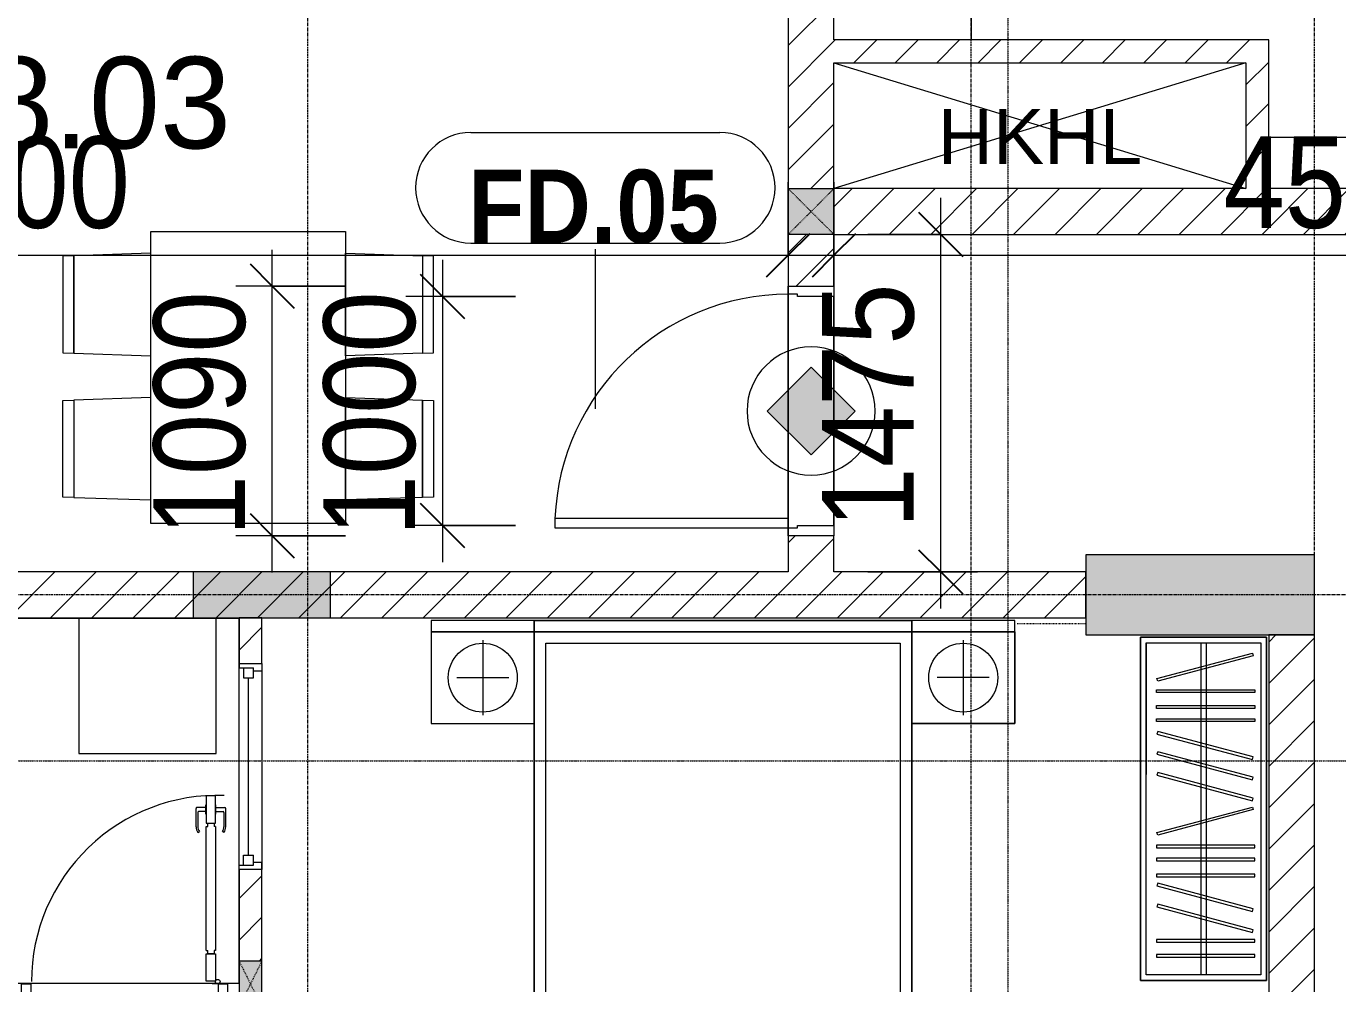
# Model space of a CAD drawing. Header units: millimetres. Extents: x 1591 to 239055, y -15958 to 83255.
# Drawn here: x 206702 to 212434, y 68238 to 72422 of the extents above; entities that cross this region are included whole.
import ezdxf

# ---------------------------------------------------------------- set-up
doc = ezdxf.new("R2010")
doc.units = ezdxf.units.MM
for name, pattern in [('Dash', [6, 3, -3]), ('Dash 1_8_', [6.35, 3.175, -3.175]), ('Dash Dot 3_16_', [7.9375, 4.7625, -1.5875, 0, -1.5875]), ('Grid Line', [22.225, 12.7, -3.175, 3.175, -3.175])]:
    doc.linetypes.add(name, pattern=pattern)
for name, color, linetype, lineweight in [('0-1', 250, 'Continuous', 5), ('0-2', 7, 'Continuous', 9), ('A-ANNO-DIMS', 211, 'Continuous', 9), ('A-ANNO-DIMS-160', 211, 'Continuous', 9), ('A-ANNO-NOTE', 131, 'Continuous', 9), ('A-AREA', 32, 'Dash 1_8_', 9), ('A-AREA-IDEN', 2, 'Continuous', 9), ('A-DETL-GENF-1', 9, 'Continuous', 9), ('A-DETL-GENF-2', 1, 'Continuous', 9), ('A-DOOR-1', 254, 'Continuous', 9), ('A-DOOR-2', 9, 'Continuous', 9), ('A-DOOR-3', 1, 'Continuous', 9), ('A-DOOR-FRAM-1', 1, 'Continuous', 9), ('A-DOOR-IDEN', 31, 'Continuous', 9), ('A-FLOR-1', 7, 'Continuous', 9), ('A-FLOR-2', 9, 'Continuous', 9), ('A-GLAZ-1', 254, 'Continuous', 9), ('A-GLAZ-2', 9, 'Continuous', 9), ('A-WALL', 113, 'Continuous', 9), ('A-WALL-1', 253, 'Continuous', 18), ('A-WALL-2', 9, 'Continuous', 9), ('A-WALL-3', 113, 'Continuous', 18), ('A-WALL-PATT-1', 10, 'Continuous', 9), ('A-WALL-PATT-2', 111, 'Continuous', 9), ('G-ANNO-SYMB-1', 111, 'Dash Dot 3_16_', 18), ('G-ANNO-TEXT-1', 7, 'Continuous', 9), ('G-IMPT-1', 254, 'Continuous', 9), ('I-FURN-1', 254, 'Continuous', 9), ('S-COLS', 52, 'Continuous', 9), ('S-COLS-1', 52, 'Continuous', 5), ('S-COLS-2', 250, 'Continuous', 18), ('S-COLS-3', 254, 'Continuous', 9), ('S-COLS-4', 253, 'Continuous', 18), ('S-COLS-5', 52, 'Continuous', 18), ('S-COLS-HDLN', 52, 'Dash', 9), ('S-COLS-HDLN-1', 9, 'Dash', 9), ('S-GRID-1', 1, 'Grid Line', 9)]:
    doc.layers.add(name, color=color, linetype=linetype, lineweight=lineweight)
doc.styles.add('Arial_11', font='arial_0.ttf', dxfattribs={"height": 240})
doc.styles.add('Arial_13', font='arial_0.ttf', dxfattribs={"height": 400})
doc.styles.add('Arial_B_5', font='arialbd_0.ttf', dxfattribs={"width": 0.9, "height": 320})
doc.styles.add('UTM Avo', font='UTM Avo.ttf', dxfattribs={"width": 0.9, "height": 400})
doc.dimstyles.new('1_Dim_chi_tiet_2_5', dxfattribs={"dimscale": 304.8, "dimtxt": 399.720379, "dimasz": 0.629921, "dimexe": 0.524934, "dimexo": 0.0625, "dimgap": 0.052493, "dimtad": 1, "dimdec": 0, "dimrnd": 5, "dimzin": 0, "dimdsep": 46, "dimtxsty": 'UTM Avo', "dimblk1": 'OBLIQUE', "dimblk2": 'OBLIQUE', "dimsah": 1, "dimcen": 0.09, "dimdle": 0.524934, "dimazin": 0, "dimtfac": 1, "dimtdec": 4, "dimtix": 1, "dimtmove": 0, "dimatfit": 3, "dimfxl": 1.049869, "dimfxlon": 1, "dimtvp": 1, "dimtolj": 1, "dimtzin": 0, "dimarcsym": 2})
doc.dimstyles.new('1_Dim_chi_tiet_2_5_1', dxfattribs={"dimscale": 304.8, "dimtxt": 399.720379, "dimasz": 0.629921, "dimexe": 0.524934, "dimexo": 0.0625, "dimgap": 0.052493, "dimtad": 1, "dimdec": 0, "dimrnd": 5, "dimzin": 0, "dimdsep": 46, "dimtxsty": 'UTM Avo', "dimblk1": 'OBLIQUE', "dimblk2": 'OBLIQUE', "dimsah": 1, "dimcen": 0.09, "dimdle": 0.524934, "dimazin": 0, "dimtfac": 1, "dimtdec": 4, "dimtix": 1, "dimtmove": 0, "dimatfit": 3, "dimfxl": 1.049869, "dimfxlon": 1, "dimtvp": 1, "dimtolj": 1, "dimtzin": 0, "dimarcsym": 2})
pattern_1 = [(45, (95879.7, 0), (-90.50967, 90.50967), [])]

# ---------------------------------------------------------------- blocks, each defined once
blk = doc.blocks.new('NCV_TKTC_KET CAU_rvt-1-TKCS_MB TẦNG 6-8')
at = {"layer": 'S-COLS-1'}
for points in [[(116452.6, 69761.9), (116452.6, 70111.9), (115452.6, 70111.9), (115452.6, 69761.9), (115758.7, 69761.9)], [(112152.6, 69836.9), (112152.6, 70036.9), (111552.6, 70036.9), (111552.6, 69836.9)]]:
    blk.add_hatch(color=256, dxfattribs=at).paths.add_polyline_path(points)
at = {"layer": 'A-FLOR-1'}
for p, q in [((114952.6, 73111.9), (114952.6, 72361.9)), ((116252.6, 71936.9), (118252.6, 71936.9)), ((108052.6, 69835.3), (111052.6, 69835.3)), ((111052.6, 69835.3), (111652.6, 69835.3)), ((111652.6, 69835.3), (111752.1, 69835.3)), ((111752.1, 69835.3), (111752.1, 68238.1)), ((111752.1, 68238.1), (110752.6, 68238.1))]:
    blk.add_line(p, q, dxfattribs=at)
at = {"layer": 'S-COLS-2'}
for p, q in [((116452.6, 70111.9), (115452.6, 70111.9)), ((115452.6, 70111.9), (115452.6, 69761.9)), ((116452.6, 69761.9), (116452.6, 70111.9)), ((111552.6, 70036.9), (111552.6, 69836.9)), ((112152.6, 70036.9), (111552.6, 70036.9)), ((112152.6, 69836.9), (112152.6, 70036.9)), ((111552.6, 69836.9), (112152.6, 69836.9)), ((115452.6, 69761.9), (116452.6, 69761.9))]:
    blk.add_line(p, q, dxfattribs=at)
blk = doc.blocks.new('M_Fixed - 900 x 1400-901190-TKCS_MB TẦNG 6-8')
at = {"layer": 'A-GLAZ-2'}
for p, q in [((-450, 63), (-431, 63)), ((-431, 63), (-431, 0)), ((431, 63), (431, 0)), ((448.9, 63), (431, 63)), ((-431, 44), (-387, 44)), ((-387, 44), (-387, 0)), ((-387, 22), (387, 22)), ((387, 44), (387, 0)), ((431, 44), (387, 44)), ((-450, -37), (-418, -37)), ((-431, 0), (-387, 0)), ((-418, 0), (-418, -37)), ((387, 0), (431, 0)), ((418, 0), (418, -37)), ((450, -37), (418, -37))]:
    blk.add_line(p, q, dxfattribs=at)
blk = doc.blocks.new('GIUONG NGU-2TAB-1600x2000 - GIUONG NGU-2TAB-1600x2000-885815-TKCS_MB TẦNG 6-8')
at = {"layer": 'I-FURN-1'}
for p, q in [((458.5, 0), (8.5, 0)), ((8.5, 0), (8.5, -50)), ((458.5, -50), (458.5, 0)), ((2108.2, 0), (458.5, 0)), ((458.5, 0), (458.5, -50)), ((458.5, 0), (2108.2, 0)), ((2108.2, -50), (2108.2, 0)), ((458.5, -50), (8.5, -50)), ((8.5, -50), (8.5, -450.3)), ((8.5, -50), (458.5, -50)), ((458.5, -50), (8.5, -50)), ((8.5, -50), (8.5, -450.3)), ((458.5, -450.3), (458.5, -50)), ((2108.2, -50), (458.5, -50)), ((458.5, -50), (458.5, -1938.9)), ((458.5, -50), (2108.2, -50)), ((458.5, -1938.9), (458.5, -50)), ((458.5, -450.3), (458.5, -50)), ((458.5, -50), (2108.2, -50)), ((2558.2, 0), (2108.2, 0)), ((2108.2, 0), (2108.2, -50)), ((2558.2, -50), (2108.2, -50)), ((2108.2, -50), (2108.2, -450.3)), ((2108.2, -1938.9), (2108.2, -50)), ((2108.2, -50), (2558.2, -50)), ((2108.2, -50), (2558.2, -50)), ((2108.2, -450.3), (2108.2, -50)), ((2108.2, -50), (2108.2, -1938.9)), ((2558.2, -50), (2558.2, 0)), ((2558.2, -450.3), (2558.2, -50)), ((2558.2, -50), (2558.2, -450.3)), ((233.5, -86.8), (233.5, -413.5)), ((508.5, -100), (2058.2, -100)), ((508.5, -1938.9), (508.5, -100)), ((2058.2, -100), (2058.2, -1938.9)), ((2333.2, -86.8), (2333.2, -413.5)), ((120.2, -250.2), (346.8, -250.2)), ((2446.5, -250.2), (2219.8, -250.2)), ((8.5, -450.3), (458.5, -450.3)), ((8.5, -450.3), (458.5, -450.3)), ((2108.2, -450.3), (2558.2, -450.3)), ((2558.2, -450.3), (2108.2, -450.3)), ((1997.1, -2000), (569.6, -2000)), ((569.6, -2050), (1997.1, -2050)), ((1997.1, -2050), (569.6, -2050))]:
    blk.add_line(p, q, dxfattribs=at)
for centre in [(233.5, -250.2), (2333.2, -250.2)]:
    blk.add_circle(centre, 150.7, dxfattribs=at)
for centre, radius, start, end in [((569.6, -1938.9), 111.1, 180, 270), ((569.6, -1938.9), 111.1, 180, 270), ((569.6, -1938.9), 61.1, 180, 270), ((1997.1, -1938.9), 111.1, 270, 360), ((1997.1, -1938.9), 61.1, 270, 0), ((1997.1, -1938.9), 111.1, 270, 0)]:
    blk.add_arc(centre, radius, start, end, dxfattribs=at)
blk = doc.blocks.new('TU QUAN AO-SUITE ROOM_3 - TU QUAN AO-SUITE ROOM_3-885817-TKCS_MB TẦNG 6-8')
at = {"layer": 'I-FURN-1'}
for p, q in [((0, 0), (-550, 0)), ((-550, 0), (-550, -1500)), ((-550, -1500), (-550, 0)), ((-550, 0), (0, 0)), ((0, -1500), (0, 0)), ((0, 0), (0, -1500)), ((-550, -24), (-550, -576)), ((-526, -24), (-24, -24)), ((-526, -1476), (-526, -24)), ((-526, -24), (-526, -600)), ((-287, -24), (-287, -576)), ((-263, -24), (-263, -576)), ((-24, -24), (-24, -1476)), ((-478.3, -181.1), (-61.3, -69.4)), ((-58.2, -80.9), (-475.2, -192.7)), ((-61.3, -69.4), (-58.2, -80.9)), ((-475.2, -192.7), (-478.3, -181.1)), ((-480.1, -229.7), (-50.1, -229.7)), ((-480.1, -241.7), (-480.1, -229.7)), ((-50.1, -241.7), (-480.1, -241.7)), ((-50.1, -229.7), (-50.1, -241.7)), ((-480.1, -299.2), (-50.1, -299.2)), ((-480.1, -311.2), (-480.1, -299.2)), ((-50.1, -311.2), (-480.1, -311.2)), ((-50.1, -299.2), (-50.1, -311.2)), ((-480.1, -356.4), (-50.1, -356.4)), ((-480.1, -368.4), (-480.1, -356.4)), ((-50.1, -368.4), (-480.1, -368.4)), ((-50.1, -356.4), (-50.1, -368.4)), ((-475.2, -411.5), (-478.3, -423.1)), ((-478.3, -423.1), (-61.3, -534.9)), ((-58.2, -523.3), (-475.2, -411.5)), ((-475.2, -500.3), (-478.3, -511.9)), ((-478.3, -511.9), (-61.3, -623.6)), ((-58.2, -612.1), (-475.2, -500.3)), ((-61.3, -534.9), (-58.2, -523.3)), ((-526, -1476), (-526, -600)), ((-475.2, -591.5), (-478.3, -603.1)), ((-478.3, -603.1), (-61.3, -714.9)), ((-58.2, -703.3), (-475.2, -591.5)), ((-287, -576), (-287, -1476)), ((-263, -576), (-263, -1476)), ((-61.3, -623.6), (-58.2, -612.1)), ((-478.3, -853.9), (-61.3, -742.1)), ((-61.3, -714.9), (-58.2, -703.3)), ((-61.3, -742.1), (-58.2, -753.7)), ((-58.2, -753.7), (-475.2, -865.5)), ((-475.2, -865.5), (-478.3, -853.9)), ((-480.1, -908.6), (-480.1, -920.6)), ((-480.1, -908.6), (-480.1, -920.6)), ((-50.1, -908.6), (-480.1, -908.6)), ((-50.1, -920.6), (-50.1, -908.6)), ((-480.1, -920.6), (-50.1, -920.6)), ((-480.1, -965.8), (-480.1, -977.8)), ((-480.1, -965.8), (-480.1, -977.8)), ((-50.1, -965.8), (-480.1, -965.8)), ((-50.1, -977.8), (-50.1, -965.8)), ((-480.1, -977.8), (-50.1, -977.8)), ((-480.1, -1035.3), (-480.1, -1047.3)), ((-480.1, -1035.3), (-480.1, -1047.3)), ((-50.1, -1035.3), (-480.1, -1035.3)), ((-480.1, -1047.3), (-50.1, -1047.3)), ((-475.2, -1075.3), (-478.3, -1086.9)), ((-478.3, -1086.9), (-61.3, -1198.6)), ((-58.2, -1187.1), (-475.2, -1075.3)), ((-50.1, -1047.3), (-50.1, -1035.3)), ((-475.2, -1166.5), (-478.3, -1178.1)), ((-478.3, -1178.1), (-61.3, -1289.9)), ((-58.2, -1278.3), (-475.2, -1166.5)), ((-61.3, -1198.6), (-58.2, -1187.1)), ((-61.3, -1289.9), (-58.2, -1278.3)), ((-480.1, -1320.5), (-480.1, -1332.5)), ((-480.1, -1320.5), (-480.1, -1332.5)), ((-50.1, -1320.5), (-480.1, -1320.5)), ((-480.1, -1332.5), (-50.1, -1332.5)), ((-50.1, -1332.5), (-50.1, -1320.5)), ((-480.1, -1386.9), (-480.1, -1398.9)), ((-480.1, -1386.9), (-480.1, -1398.9)), ((-50.1, -1386.9), (-480.1, -1386.9)), ((-480.1, -1398.9), (-50.1, -1398.9)), ((-50.1, -1398.9), (-50.1, -1386.9)), ((-24, -1476), (-526, -1476)), ((-550, -1500), (0, -1500)), ((0, -1500), (-550, -1500))]:
    blk.add_line(p, q, dxfattribs=at)
blk = doc.blocks.new('MAY GIAT - MAY GIAT_dwg-V37-TKCS_MB TẦNG 6-8')
at = {"layer": 'G-IMPT-1', "flags": 128}
blk.add_lwpolyline([(5, 596.2), (5, 2.3), (605, 2.3), (605, 596.2)], dxfattribs=at)
blk = doc.blocks.new('MAY GIAT - MAY GIAT-V69-TKCS_MB TẦNG 6-8')
at = {"layer": 'I-FURN-1'}
for p, q in [((5, 596.2), (5, 2.3)), ((605, 2.3), (605, 596.2)), ((5, 2.3), (605, 2.3))]:
    blk.add_line(p, q, dxfattribs=at)
blk.add_blockref('MAY GIAT - MAY GIAT_dwg-V37-TKCS_MB TẦNG 6-8', (0, 0))
blk = doc.blocks.new('G1_SOF - BO TRU - 100x200-745959-TKCS_MB TẦNG 6-8')
at = {"layer": 'S-COLS'}
blk.add_hatch(color=256, dxfattribs=at).paths.add_polyline_path([(-50, 100), (-50, -100), (50, -100), (50, 100)])
at = {"layer": 'S-COLS-4'}
for p, q in [((50, 100), (-50, 100)), ((-50, 100), (-50, -100)), ((50, -100), (50, 100)), ((-50, -100), (50, -100))]:
    blk.add_line(p, q, dxfattribs=at)
at = {"layer": 'S-COLS-HDLN-1'}
for p, q in [((50, 100), (-50, -100)), ((-50, 100), (50, -100))]:
    blk.add_line(p, q, dxfattribs=at)
blk = doc.blocks.new('DOOR_CW_01 CANH MO-PANEL KINH - DIG_01-900x2200-CỬA NHÔM KÍNH-901215-TKCS_MB TẦNG 6-8')
at = {"layer": 'A-DETL-GENF-1'}
for p, q in [((-397, -182), (-397, -62)), ((-397, -62), (-357, -62)), ((-357, -62), (-357, -182)), ((-357, -182), (-397, -182)), ((-397, -196), (-391, -196)), ((-397, -738), (-397, -196)), ((-391, -196), (-391, -182)), ((-391, -182), (-363, -182)), ((-363, -182), (-363, -196)), ((-357, -196), (-363, -196)), ((-357, -196), (-357, -738)), ((-442, -737), (-442, -816.5)), ((-434, -799.5), (-434, -737)), ((-433.9, -711.2), (-427.3, -715.8)), ((-397, -738), (-391, -738)), ((-391, -752), (-391, -738)), ((-357, -738), (-363, -738)), ((-363, -738), (-363, -752)), ((-320.1, -711.2), (-326.7, -715.8)), ((-320, -799.5), (-320, -737)), ((-312, -737), (-312, -816.5)), ((-399, -792.2), (-399, -831.8)), ((-397, -792.2), (-399, -792.2)), ((-357, -752), (-397, -752)), ((-397, -752), (-397, -872)), ((-397, -792.2), (-397, -831.8)), ((-363, -752), (-391, -752)), ((-357, -872), (-357, -752)), ((-357, -792.2), (-357, -831.8)), ((-357, -792.2), (-355, -792.2)), ((-355, -792.2), (-355, -831.8)), ((-399, -820.5), (-438, -820.5)), ((-399, -803.5), (-430, -803.5)), ((-399, -831.8), (-397, -831.8)), ((-355, -831.8), (-357, -831.8)), ((-355, -803.5), (-324, -803.5)), ((-355, -820.5), (-316, -820.5)), ((-397, -872), (-357, -872))]:
    blk.add_line(p, q, dxfattribs=at)
blk.add_circle((-407, -60), 10, dxfattribs=at)
for centre, radius, start, end in [((-407, -60), 814, 268, 0), ((-397, -737), 45, 145, 180), ((-397, -737), 37, 145, 180), ((-357, -737), 37, 0, 35), ((-357, -737), 45, 360, 35), ((-430, -799.5), 4, 180, 270), ((-324, -799.5), 4, 270, 0), ((-438, -816.5), 4, 180, 270), ((-316, -816.5), 4, 270, 0)]:
    blk.add_arc(centre, radius, start, end, dxfattribs=at)
at = {"layer": 'A-DOOR-2'}
for p, q in [((-450, -50), (-450, 50)), ((-450, 50), (-400, 50)), ((-400, 50), (-400, 0)), ((400, 0), (400, 50)), ((400, 50), (450, 50)), ((450, 50), (450, -50)), ((-410, -50), (-450, -50)), ((-410, 0), (-410, -50)), ((-400, 0), (-410, 0)), ((-407, -50), (-382, -50)), ((410, 0), (400, 0)), ((410, -50), (410, 0)), ((450, -50), (410, -50))]:
    blk.add_line(p, q, dxfattribs=at)
blk = doc.blocks.new('RES_BAN AN 1 - RES_BAN AN 1-885813-TKCS_MB TẦNG 6-8')
at = {"layer": 'I-FURN-1'}
for p, q in [((-425, 1275), (425, 1275)), ((-425, 0), (-425, 1275)), ((425, 1275), (425, 0)), ((-761.9, 1168.8), (-809.6, 1167.2)), ((-809.6, 1167.2), (-809.6, 745.3)), ((-425, 1180), (-761.9, 1168.8)), ((-761.9, 1168.8), (-761.9, 743.8)), ((-761.9, 743.8), (-761.9, 1168.8)), ((-425, 732.5), (-425, 1180)), ((425, 1180), (761.9, 1168.8)), ((425, 732.5), (425, 1180)), ((761.9, 1168.8), (761.9, 743.8)), ((761.9, 1168.8), (761.9, 743.8)), ((809.6, 1167.2), (761.9, 1168.8)), ((809.6, 745.3), (809.6, 1167.2)), ((-809.6, 745.3), (-761.9, 743.8)), ((761.9, 743.8), (809.6, 745.3)), ((-761.9, 743.8), (-425, 732.5)), ((761.9, 743.8), (425, 732.5)), ((-809.6, 536.9), (-761.9, 538.5)), ((-809.6, 115.1), (-809.6, 536.9)), ((-425, 549.7), (-761.9, 538.5)), ((-761.9, 538.5), (-761.9, 113.5)), ((-761.9, 538.5), (-761.9, 113.5)), ((-425, 102.3), (-425, 549.7)), ((425, 549.7), (761.9, 538.5)), ((425, 102.3), (425, 549.7)), ((761.9, 538.5), (761.9, 113.5)), ((761.9, 538.5), (809.6, 536.9)), ((761.9, 113.5), (761.9, 538.5)), ((809.6, 536.9), (809.6, 115.1)), ((-761.9, 113.5), (-809.6, 115.1)), ((809.6, 115.1), (761.9, 113.5)), ((-761.9, 113.5), (-425, 102.3)), ((761.9, 113.5), (425, 102.3)), ((425, 0), (-425, 0))]:
    blk.add_line(p, q, dxfattribs=at)
blk = doc.blocks.new('NCV_TKTC_TANG 6 - 8_rvt-2-TKCS_MB TẦNG 6-8')
at = {"layer": 'A-WALL-PATT-1'}
h = blk.add_hatch(dxfattribs=at)
h.set_pattern_fill('FP_1', color=256, style=0, pattern_type=2)
h.set_pattern_definition([(45, (0, 0), (-90.50967, 90.50967), [])])
h.paths.add_polyline_path([(111852.6, 64936.9), (111852.6, 65837.4), (111752.6, 65837.4), (111752.6, 65036.9), (111852.5, 65036.9), (111852.5, 64936.9)])
h.paths.add_polyline_path([(111852.6, 66637.4), (111852.6, 66937), (111752.6, 66937), (111752.6, 66637.4)])
h.paths.add_polyline_path([(111752.6, 67837), (111852.6, 67837), (111852.6, 68136.9), (111752.6, 68136.9), (111752.6, 68063.5)])
h.paths.add_polyline_path([(111852.6, 68336.9), (111852.6, 68737), (111752.6, 68737), (111752.6, 68336.9), (111772.6, 68336.9)])
h.paths.add_polyline_path([(111852.6, 69637), (111852.6, 69836.9), (111752.6, 69836.9), (111752.6, 69637)])
at = {"layer": 'A-FLOR-2'}
for p, q in [((114152.4, 71277.4), (114152.4, 70187.4)), ((114152.6, 70230.3), (114152.6, 71250.3)), ((114352.4, 70240.3), (114352.4, 71240.3))]:
    blk.add_line(p, q, dxfattribs=at)
at = {"layer": 'A-WALL-1'}
for p, q in [((111852.6, 69836.9), (111752.6, 69836.9)), ((111752.6, 69836.9), (111752.6, 69637)), ((111852.6, 69637), (111852.6, 69836.9)), ((111752.6, 69637), (111852.6, 69637)), ((111852.6, 68737), (111752.6, 68737)), ((111752.6, 68737), (111752.6, 68336.9)), ((111852.6, 68336.9), (111852.6, 68737))]:
    blk.add_line(p, q, dxfattribs=at)
at = {"layer": 'A-WALL-2'}
for p, q in [((111752.6, 68737), (111752.6, 69637)), ((111852.6, 69637), (111852.6, 68737))]:
    blk.add_line(p, q, dxfattribs=at)
at = {"layer": 'A-DOOR-1', "rotation": 180}
blk.add_blockref('DOOR_CW_01 CANH MO-PANEL KINH - DIG_01-900x2200-CỬA NHÔM KÍNH-901215-TKCS_MB TẦNG 6-8', (111252.6, 68186.9), dxfattribs=at)
at = {"layer": 'A-GLAZ-1', "rotation": 89.99999999999905}
blk.add_blockref('M_Fixed - 900 x 1400-901190-TKCS_MB TẦNG 6-8', (111815.6, 69187), dxfattribs=at)
at = {"layer": 'I-FURN-1'}
for name, p in [('RES_BAN AN 1 - RES_BAN AN 1-885813-TKCS_MB TẦNG 6-8', (111792.6, 70249.3)), ('MAY GIAT - MAY GIAT-V69-TKCS_MB TẦNG 6-8', (111047.6, 69240.7)), ('GIUONG NGU-2TAB-1600x2000 - GIUONG NGU-2TAB-1600x2000-885815-TKCS_MB TẦNG 6-8', (112584.3, 69825.3)), ('TU QUAN AO-SUITE ROOM_3 - TU QUAN AO-SUITE ROOM_3-885817-TKCS_MB TẦNG 6-8', (116242.5, 69752))]:
    blk.add_blockref(name, p, dxfattribs=at)
at = {"layer": 'S-COLS-3'}
blk.add_blockref('G1_SOF - BO TRU - 100x200-745959-TKCS_MB TẦNG 6-8', (111802.6, 68236.9), dxfattribs=at)
blk = doc.blocks.new('G1_SOF - BO TRU - 200x200-3056269-TKCS_MB TẦNG 6-8')
at = {"layer": 'S-COLS'}
blk.add_hatch(color=256, dxfattribs=at).paths.add_polyline_path([(100, 100), (-100, 100), (-100, -100), (100, -100)])
at = {"layer": 'S-COLS-5'}
for p, q in [((-100, 100), (100, 100)), ((-100, -100), (-100, 100)), ((100, 100), (100, -100)), ((100, -100), (-100, -100))]:
    blk.add_line(p, q, dxfattribs=at)
at = {"layer": 'S-COLS-HDLN'}
for p, q in [((100, -100), (-100, 100)), ((-100, -100), (100, 100))]:
    blk.add_line(p, q, dxfattribs=at)
blk = doc.blocks.new('FD_05 - FD_05-1000x2200mm-835433-TKCS_MB TẦNG 6-8')
at = {"layer": 'A-DETL-GENF-2'}
for p, q in [((510, -100), (470, -100)), ((470, -100), (470, -1120)), ((510, -1120), (510, -100)), ((470, -1120), (510, -1120))]:
    blk.add_line(p, q, dxfattribs=at)
blk.add_arc((510, -100), 1020, 180, 267.75253, dxfattribs=at)
at = {"layer": 'A-DOOR-FRAM-1'}
for p, q in [((-545, 100), (-500, 100)), ((-545, -100), (-545, 100)), ((-500, 100), (-500, -60)), ((500, 100), (545, 100)), ((500, -60), (500, 100)), ((545, 100), (545, -100)), ((-510, -100), (-545, -100)), ((-500, -60), (-510, -60)), ((-510, -60), (-510, -100)), ((510, -60), (500, -60)), ((510, -100), (510, -60)), ((545, -100), (510, -100))]:
    blk.add_line(p, q, dxfattribs=at)
blk = doc.blocks.new('HDNDCT_GHI CHÚ CỬA CHỐNG CHÁY EI30 - HDNDCT_GHI CHÚ CỬA CHỐNG CHÁY EI30-2461928-TKCS_MB TẦNG 6-8')
at = {"layer": 'A-ANNO-NOTE'}
blk.add_hatch(color=256, dxfattribs=at).paths.add_polyline_path([(-1.2, 0), (0, 1.2), (1.2, 0), (0, -1.2)])
for p, q in [((0, 1.2), (-1.2, 0)), ((1.2, 0), (0, 1.2)), ((-1.2, 0), (0, -1.2)), ((0, -1.2), (1.2, 0))]:
    blk.add_line(p, q, dxfattribs=at)
for start, end in [(360, 180), (180, 360)]:
    blk.add_arc((0, 0), 1.75, start, end, dxfattribs=at)
blk = doc.blocks.new('DIMBLOCK83-TKCS_MB TẦNG 6-8')
at = {"layer": 'A-ANNO-DIMS-160'}
for p, q in [((210699.6, 69876.9), (210699.6, 71671.9)), ((210379.6, 71511.9), (210859.6, 71511.9)), ((210699.6, 71511.9), (210379.6, 71511.9)), ((210379.6, 70036.9), (210859.6, 70036.9)), ((210699.6, 70036.9), (210379.6, 70036.9))]:
    blk.add_line(p, q, dxfattribs=at)
at = {"layer": 'A-ANNO-DIMS-160', "lineweight": 25}
for p, q in [((210699.6, 71511.9), (210603.6, 71607.9)), ((210699.6, 71511.9), (210795.6, 71415.9)), ((210699.6, 70036.9), (210603.6, 70132.9)), ((210699.6, 70036.9), (210795.6, 69940.9))]:
    blk.add_line(p, q, dxfattribs=at)
at = {"layer": 'A-ANNO-DIMS-160', "color": 0, "insert": (210179.9, 70226.7), "char_height": 400, "width": 1314.636, "attachment_point": 1, "rotation": 90, "line_spacing_factor": 1.110334, "style": 'UTM Avo'}
blk.add_mtext('1475', dxfattribs=at)
blk = doc.blocks.new('_Oblique')
at = {"color": 0, "linetype": 'ByBlock', "lineweight": -2}
blk.add_line((-0.5, -0.5), (0.5, 0.5), dxfattribs=at)
blk = doc.blocks.new('DIMBLOCK84-TKCS_MB TẦNG 6-8')
at = {"layer": 'A-ANNO-DIMS-160'}
for p, q in [((210232.3, 71740.6), (210232.3, 71260.6)), ((210232.3, 71420.6), (210232.3, 71740.6)), ((214732.2, 71740.6), (214732.2, 71260.6)), ((214732.2, 71420.6), (214732.2, 71740.6)), ((210072.3, 71420.6), (214892.2, 71420.6))]:
    blk.add_line(p, q, dxfattribs=at)
at = {"layer": 'A-ANNO-DIMS-160', "lineweight": 25}
for p, q in [((210232.3, 71420.6), (210328.3, 71516.6)), ((214732.2, 71420.6), (214828.2, 71516.6)), ((210232.3, 71420.6), (210136.3, 71324.6)), ((214732.2, 71420.6), (214636.2, 71324.6))]:
    blk.add_line(p, q, dxfattribs=at)
at = {"layer": 'A-ANNO-DIMS-160', "color": 0, "insert": (211934.5, 71940.3), "char_height": 400, "width": 1314.636, "attachment_point": 1, "line_spacing_factor": 1.110334, "style": 'UTM Avo'}
blk.add_mtext('4500', dxfattribs=at)
blk = doc.blocks.new('DIMBLOCK142-TKCS_MB TẦNG 6-8')
at = {"layer": 'A-ANNO-DIMS-160'}
for p, q in [((203232.3, 71740.6), (203232.3, 71260.6)), ((203232.3, 71420.6), (203232.3, 71740.6)), ((210032.3, 71740.6), (210032.3, 71260.6)), ((210032.3, 71420.6), (210032.3, 71740.6)), ((203072.3, 71420.6), (210192.3, 71420.6))]:
    blk.add_line(p, q, dxfattribs=at)
at = {"layer": 'A-ANNO-DIMS-160', "lineweight": 25}
for p, q in [((203232.3, 71420.6), (203328.3, 71516.6)), ((210032.3, 71420.6), (210128.3, 71516.6)), ((203232.3, 71420.6), (203136.3, 71324.6)), ((210032.3, 71420.6), (209936.3, 71324.6))]:
    blk.add_line(p, q, dxfattribs=at)
at = {"layer": 'A-ANNO-DIMS-160', "color": 0, "insert": (206084.5, 71940.3), "char_height": 400, "width": 1314.636, "attachment_point": 1, "line_spacing_factor": 1.110334, "style": 'UTM Avo'}
blk.add_mtext('6800', dxfattribs=at)
blk = doc.blocks.new('DIMBLOCK260-TKCS_MB TẦNG 6-8')
at = {"layer": 'A-ANNO-DIMS-160'}
for p, q in [((207777.7, 70035.3), (207777.7, 71445.3)), ((208097.7, 71285.3), (207617.7, 71285.3)), ((207777.7, 71285.3), (208097.7, 71285.3)), ((208097.7, 70195.3), (207617.7, 70195.3)), ((207777.7, 70195.3), (208097.7, 70195.3))]:
    blk.add_line(p, q, dxfattribs=at)
at = {"layer": 'A-ANNO-DIMS-160', "lineweight": 25}
for p, q in [((207777.7, 71285.3), (207681.7, 71381.3)), ((207777.7, 71285.3), (207873.7, 71189.3)), ((207777.7, 70195.3), (207681.7, 70291.3)), ((207777.7, 70195.3), (207873.7, 70099.3))]:
    blk.add_line(p, q, dxfattribs=at)
at = {"layer": 'A-ANNO-DIMS-160', "color": 0, "insert": (207258, 70192.5), "char_height": 400, "width": 1314.636, "attachment_point": 1, "rotation": 90, "line_spacing_factor": 1.110334, "style": 'UTM Avo'}
blk.add_mtext('1090', dxfattribs=at)
blk = doc.blocks.new('DIMBLOCK261-TKCS_MB TẦNG 6-8')
at = {"layer": 'A-ANNO-DIMS-160'}
for p, q in [((208520.9, 71400.3), (208520.9, 70080.3)), ((208840.9, 71240.3), (208360.9, 71240.3)), ((208520.9, 71240.3), (208840.9, 71240.3)), ((208840.9, 70240.3), (208360.9, 70240.3)), ((208520.9, 70240.3), (208840.9, 70240.3))]:
    blk.add_line(p, q, dxfattribs=at)
at = {"layer": 'A-ANNO-DIMS-160', "lineweight": 25}
for p, q in [((208520.9, 71240.3), (208424.9, 71336.3)), ((208520.9, 71240.3), (208616.9, 71144.3)), ((208520.9, 70240.3), (208424.9, 70336.3)), ((208520.9, 70240.3), (208616.9, 70144.3))]:
    blk.add_line(p, q, dxfattribs=at)
at = {"layer": 'A-ANNO-DIMS-160', "color": 0, "insert": (208001.2, 70192.5), "char_height": 400, "width": 1314.636, "attachment_point": 1, "rotation": 90, "line_spacing_factor": 1.110334, "style": 'UTM Avo'}
blk.add_mtext('1000', dxfattribs=at)
blk = doc.blocks.new('STN_Door Tag - STN_Door Tag-1788670-TKCS_MB TẦNG 6-8')
at = {"layer": 'A-DOOR-IDEN'}
for p, q in [((-3.37, 1.495), (3.431, 1.495)), ((-3.37, -1.524), (3.431, -1.524))]:
    blk.add_line(p, q, dxfattribs=at)
for centre, start, end in [((-3.37, -0.015), 90, 270), ((3.431, -0.015), 270, 90)]:
    blk.add_arc(centre, 1.509, start, end, dxfattribs=at)

msp = doc.modelspace()

# ---------------------------------------------------------------- hatches: boundary and pattern name
at = {"layer": 'A-WALL-PATT-2'}
h = msp.add_hatch(dxfattribs=at)
h.set_pattern_fill('FP_1', color=256, style=0, pattern_type=2)
h.set_pattern_definition(pattern_1)
h.paths.add_polyline_path([(210232.3, 70036.9), (210232.3, 70195.3), (210032.3, 70195.3), (210032.3, 70036.9)])
h.paths.add_polyline_path([(210232.3, 71285.3), (210232.3, 71511.9), (210032.3, 71511.9), (210032.3, 71285.3)])
h.paths.add_polyline_path([(210232.3, 71711.9), (210232.3, 74516.9), (210032.3, 74516.9), (210032.3, 71711.9), (210119.6, 71711.9)])
h = msp.add_hatch(dxfattribs=at)
h.set_pattern_fill('FP_1', color=256, style=0, pattern_type=2)
h.set_pattern_definition(pattern_1)
h.paths.add_polyline_path([(210232.3, 72261.9), (212032.3, 72261.9), (212032.3, 72361.9), (210232.3, 72361.9), (210232.3, 72296.2)])
h = msp.add_hatch(dxfattribs=at)
h.set_pattern_fill('FP_1', color=256, style=0, pattern_type=2)
h.set_pattern_definition(pattern_1)
h.paths.add_polyline_path([(212132.3, 71711.9), (212132.3, 72361.9), (212032.3, 72361.9), (212032.3, 71711.9)])
h = msp.add_hatch(dxfattribs=at)
h.set_pattern_fill('FP_1', color=256, style=0, pattern_type=2)
h.set_pattern_definition(pattern_1)
h.paths.add_polyline_path([(210232.3, 71511.9), (212132.3, 71511.9), (212132.3, 71711.9), (210232.3, 71711.9)])
h = msp.add_hatch(dxfattribs=at)
h.set_pattern_fill('FP_1', color=256, style=0, pattern_type=2)
h.set_pattern_definition(pattern_1)
h.paths.add_polyline_path([(214732.2, 71511.9), (214732.2, 71711.9), (214432.2, 71711.9), (214432.2, 71511.9)])
h.paths.add_polyline_path([(212132.3, 71511.9), (213142.2, 71511.9), (213142.2, 71711.9), (212132.3, 71711.9)])
h = msp.add_hatch(dxfattribs=at)
h.set_pattern_fill('FP_1', color=256, style=0, pattern_type=2)
h.set_pattern_definition(pattern_1)
h.paths.add_polyline_path([(211332.3, 69836.9), (211332.3, 70036.9), (203932.3, 70036.9), (203932.3, 69836.9), (208414.3, 69836.9)])
h = msp.add_hatch(dxfattribs=at)
h.set_pattern_fill('FP_1', color=256, style=0, pattern_type=2)
h.set_pattern_definition(pattern_1)
h.paths.add_polyline_path([(212332.3, 61886.9), (212332.3, 62061.9), (212132.3, 62061.9), (212132.3, 61886.9)])
h.paths.add_polyline_path([(212332.3, 63151.9), (212332.3, 69761.9), (212132.3, 69761.9), (212132.3, 65035.3), (212332.2, 65035.3), (212332.2, 64835.3), (212132.3, 64835.3), (212132.3, 63151.9)])

# ---------------------------------------------------------------- linework, layer by layer
at = {"layer": '0-2'}
for p, q in [((212032.3, 72261.9), (210232.3, 71711.9)), ((210232.3, 72261.9), (212032.3, 71711.9))]:
    msp.add_line(p, q, dxfattribs=at)
at = {"layer": 'A-AREA'}
msp.add_line((211032.2, 69811.9), (211332.3, 69811.9), dxfattribs=at)
at = {"layer": 'A-DOOR-IDEN'}
msp.add_line((209189.4, 70749.3), (209189.4, 71447.9), dxfattribs=at)
at = {"layer": 'A-WALL'}
for p, q in [((210032.3, 70230.3), (210032.3, 71250.3)), ((210232.3, 71240.3), (210232.3, 70240.3))]:
    msp.add_line(p, q, dxfattribs=at)
at = {"layer": 'A-WALL-3'}
for p, q in [((210032.3, 74516.9), (210032.3, 71711.9)), ((210232.3, 72361.9), (210232.3, 73111.8)), ((212132.3, 72361.9), (210232.3, 72361.9)), ((212132.3, 71711.9), (212132.3, 72361.9)), ((210232.3, 72261.9), (212032.3, 72261.9)), ((210232.3, 71711.9), (210232.3, 72261.9)), ((212032.3, 72261.9), (212032.3, 71711.9)), ((212032.3, 71711.9), (210232.3, 71711.9)), ((213142.2, 71711.9), (212132.3, 71711.9)), ((210032.3, 71511.9), (210032.3, 71285.3)), ((210232.3, 71511.9), (213142.2, 71511.9)), ((210232.3, 71285.3), (210232.3, 71511.9)), ((210032.3, 71285.3), (210232.3, 71285.3)), ((210032.3, 70195.3), (210032.3, 70036.9)), ((210232.3, 70195.3), (210032.3, 70195.3)), ((210232.3, 70036.9), (210232.3, 70195.3)), ((210032.3, 70036.9), (203932.3, 70036.9)), ((211332.3, 70036.9), (210232.3, 70036.9)), ((211332.3, 69836.9), (211332.3, 70036.9)), ((203932.3, 69836.9), (211332.3, 69836.9)), ((212132.3, 69761.9), (212132.3, 65035.3)), ((212332.3, 69761.9), (212132.3, 69761.9)), ((212332.3, 63151.9), (212332.3, 69761.9))]:
    msp.add_line(p, q, dxfattribs=at)
at = {"layer": 'G-ANNO-SYMB-1'}
for p, q in [((210992.3, 82873.6), (210992.3, 13592.5)), ((124639, 69211.5), (229692.1, 69211.5))]:
    msp.add_line(p, q, dxfattribs=at)
at = {"layer": 'S-GRID-1'}
for p, q in [((207932.3, 19149.4), (207932.3, 77012.5)), ((210832.3, 19149.4), (210832.3, 77012.5)), ((212332.3, 19149.4), (212332.3, 77012.5)), ((223800.6, 69936.9), (130306.5, 69936.9))]:
    msp.add_line(p, q, dxfattribs=at)

# ---------------------------------------------------------------- block references
at = {"layer": '0-1'}
for name in ['NCV_TKTC_KET CAU_rvt-1-TKCS_MB TẦNG 6-8', 'NCV_TKTC_TANG 6 - 8_rvt-2-TKCS_MB TẦNG 6-8']:
    msp.add_blockref(name, (95879.7, 0), dxfattribs=at)
at = {"layer": 'A-ANNO-NOTE', "xscale": 160, "yscale": 160, "zscale": 160}
msp.add_blockref('HDNDCT_GHI CHÚ CỬA CHỐNG CHÁY EI30 - HDNDCT_GHI CHÚ CỬA CHỐNG CHÁY EI30-2461928-TKCS_MB TẦNG 6-8', (210132.3, 70740.3), dxfattribs=at)
at = {"layer": 'A-DOOR-3', "rotation": 270.0000000000001}
msp.add_blockref('FD_05 - FD_05-1000x2200mm-835433-TKCS_MB TẦNG 6-8', (210132.3, 70740.3), dxfattribs=at)
at = {"layer": 'A-DOOR-IDEN', "xscale": 159.9999999999999, "yscale": 159.9999999999999, "zscale": 159.9999999999999}
msp.add_blockref('STN_Door Tag - STN_Door Tag-1788670-TKCS_MB TẦNG 6-8', (209184.5, 71718.2), dxfattribs=at)
at = {"layer": 'S-COLS', "rotation": 180}
msp.add_blockref('G1_SOF - BO TRU - 200x200-3056269-TKCS_MB TẦNG 6-8', (210132.3, 71611.9), dxfattribs=at)

# ---------------------------------------------------------------- texts
at = {"layer": 'A-AREA-IDEN', "insert": (206479.1, 71882.3), "char_height": 400, "width": 2233.6, "attachment_point": 8, "line_spacing_factor": 0.936439, "style": 'Arial_13'}
msp.add_mtext('\\pt8,16,24,32,40,48,56,64,72,80,88,96,104,112,120,128,136,144,152,160,168,176,184,192,200,208,216,224,232,240,248,256;A3.08.03', dxfattribs=at)
at = {"layer": 'A-DOOR-IDEN', "insert": (209181.2, 71632.8), "char_height": 320, "width": 1124.64, "attachment_point": 5, "line_spacing_factor": 0.936439, "style": 'Arial_B_5'}
msp.add_mtext('\\pt7.2,14.4,21.6,28.8,36,43.2,50.4,57.6,64.8,72,79.2,86.4,93.6,100.8,108,115.2,122.4,129.6,136.8,144,151.2,158.4,165.6,172.8,180,187.2,194.4,201.6,208.8,216,223.2,230.4;FD.05', dxfattribs=at)
at = {"layer": 'G-ANNO-TEXT-1', "insert": (211132.3, 71939.5), "char_height": 240, "width": 2350.4, "attachment_point": 5, "line_spacing_factor": 0.936439, "style": 'Arial_11'}
msp.add_mtext('\\pt79.9992,160.0008,240,319.9992,400.0008,480,559.9992,640.0008,720,799.9992,880.0008,960,1039.9992,1120.0008,1200,1279.9992,1360.0008,1440,1519.9992,1600.0008,1680,1759.9992,1840.0008,1920,1999.9992,2080.0008,2160,2239.9992,2320.0008,2400,2479.9992,2560.0008;HKHL', dxfattribs=at)
msp.add_mtext('\\pt79.9992,160.0008,240,319.9992,400.0008,480,559.9992,640.0008,720,799.9992,880.0008,960,1039.9992,1120.0008,1200,1279.9992,1360.0008,1440,1519.9992,1600.0008,1680,1759.9992,1840.0008,1920,1999.9992,2080.0008,2160,2239.9992,2320.0008,2400,2479.9992,2560.0008;HKHL', dxfattribs=at)

# ---------------------------------------------------------------- dimensions: what is measured, and where the dimension line sits
at = {"layer": 'A-ANNO-DIMS'}
for base, p1, p2, override, picture, middle in [((210032.3, 71420.6), (203232.3, 71740.6), (210032.3, 71740.6), {"dimpost": '<>', "dimfxl": 6800}, 'DIMBLOCK142-TKCS_MB TẦNG 6-8', (206632.3, 71643.6)), ((214732.2, 71420.6), (210232.3, 71740.6), (214732.2, 71740.6), {"dimpost": '<>', "dimfxl": 4499.928669}, 'DIMBLOCK84-TKCS_MB TẦNG 6-8', (212482.2, 71643.6))]:
    dim = msp.add_linear_dim(base=base, p1=p1, p2=p2, dimstyle='1_Dim_chi_tiet_2_5', override=override, dxfattribs=at)
    dim.commit()
    dim.dimension.update_dxf_attribs({"geometry": picture, "text_midpoint": middle})
for base, p1, p2, dimstyle, override, picture, middle in [((210699.6, 71511.9), (210379.6, 70036.9), (210379.6, 71511.9), '1_Dim_chi_tiet_2_5', {"dimpost": '<>', "dimfxl": 1475}, 'DIMBLOCK83-TKCS_MB TẦNG 6-8', (210480, 70774.4)), ((207777.7, 71285.3), (208097.7, 70195.3), (208097.7, 71285.3), '1_Dim_chi_tiet_2_5_1', {"dimpost": '<>', "dimfxl": 1090}, 'DIMBLOCK260-TKCS_MB TẦNG 6-8', (207554.7, 70740.3)), ((208520.9, 70240.3), (208840.9, 71240.3), (208840.9, 70240.3), '1_Dim_chi_tiet_2_5_1', {"dimpost": '<>', "dimfxl": 1000}, 'DIMBLOCK261-TKCS_MB TẦNG 6-8', (208297.9, 70740.3))]:
    dim = msp.add_linear_dim(base=base, p1=p1, p2=p2, angle=90, dimstyle=dimstyle, override=override, dxfattribs=at)
    dim.commit()
    dim.dimension.update_dxf_attribs({"geometry": picture, "text_midpoint": middle})

doc.saveas('drawing.dxf')
